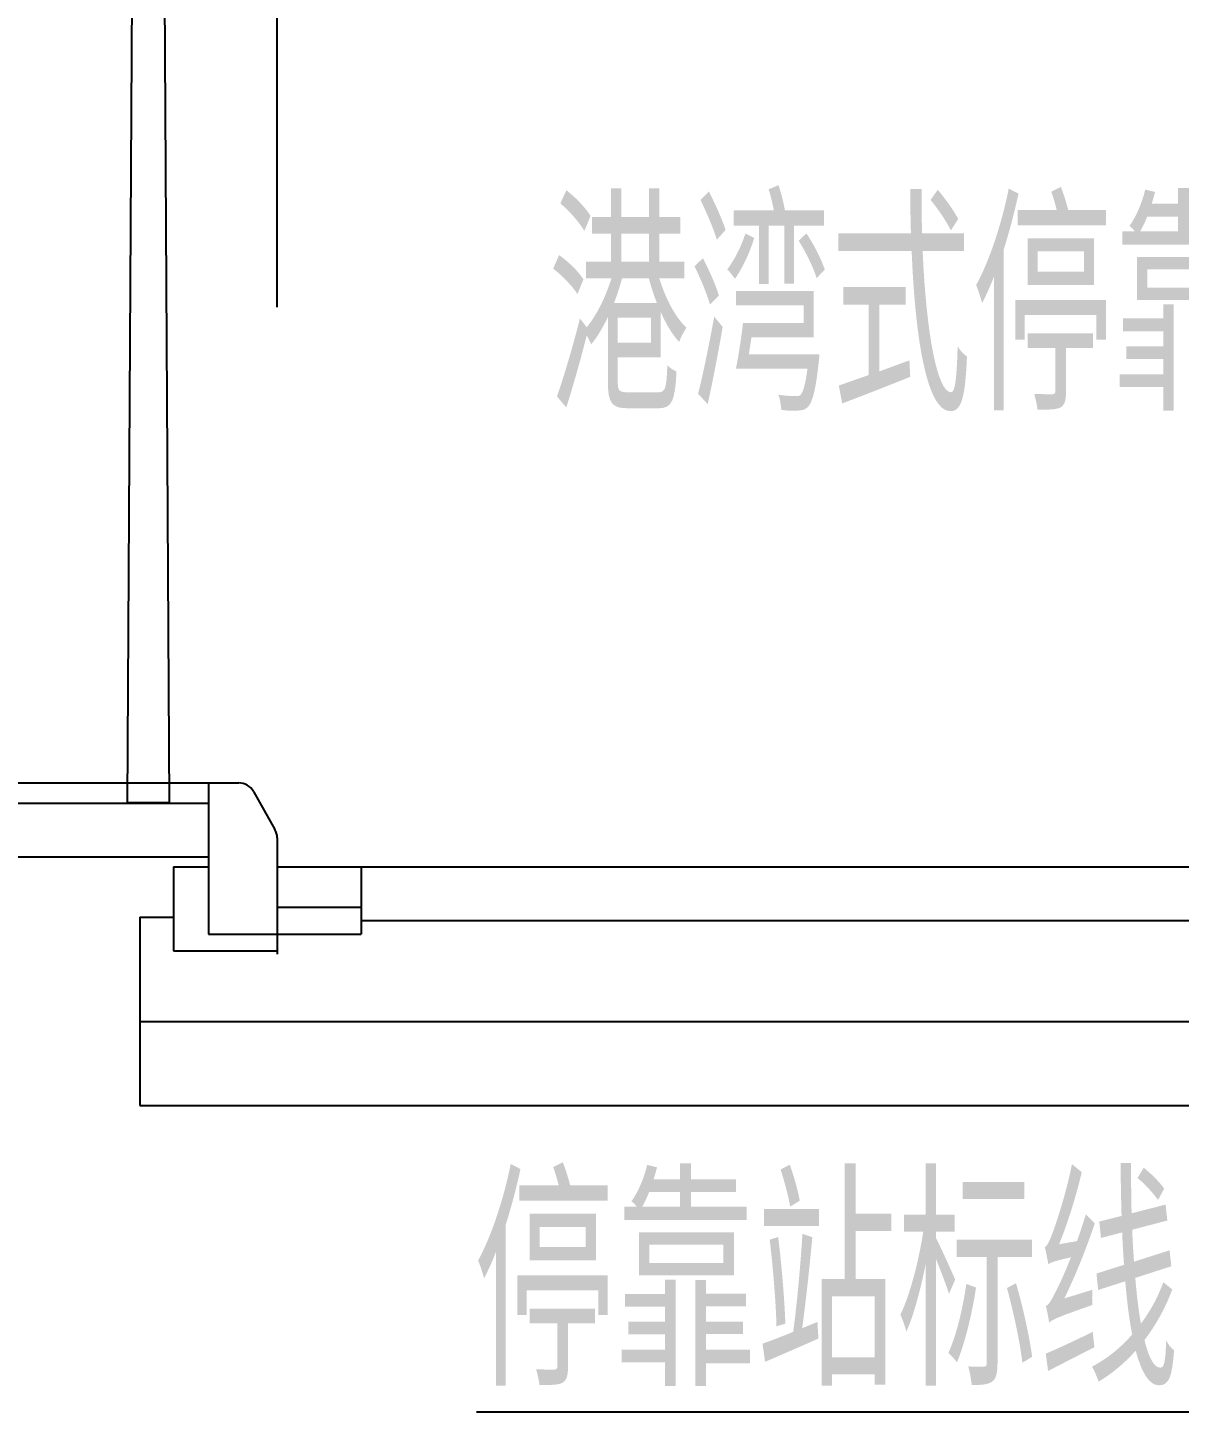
# Model space of a CAD drawing. Extents: x -941089 to 947074, y -2579987 to 8.
# Drawn here: x 2089.61 to 2106.74, y -219.49 to -198.88 of the extents above; entities that cross this region are included whole.
import ezdxf

# ---------------------------------------------------------------- set-up
doc = ezdxf.new("R2010")
doc.units = 0
doc.header["$LTSCALE"] = 5
doc.header["$PDMODE"] = 32
doc.header["$PDSIZE"] = 0.3
doc.layers.get('0').update_dxf_attribs({"linetype": 'CONTINUOUS'})
doc.layers.get('Defpoints').update_dxf_attribs({"linetype": 'CONTINUOUS'})
for name, color, linetype in [('尺寸', 2, 'CONTINUOUS'), ('尺寸标注', 7, 'CONTINUOUS'), ('文字', 7, 'CONTINUOUS'), ('灯杆', 4, 'CONTINUOUS')]:
    doc.layers.add(name, color=color, linetype=linetype)
doc.layers.add('标注', color=4, linetype='CONTINUOUS', lineweight=15)
doc.styles.get("Standard").update_dxf_attribs({"font": 'simplex1.shx', "width": 0.7, "bigfont": 'hztxt.shx'})
doc.dimstyles.new('比例1：200', dxfattribs={"dimtxt": 3, "dimasz": 2, "dimexe": 1, "dimexo": 1, "dimgap": 0.5, "dimtad": 1, "dimlfac": 20, "dimzin": 13, "dimdsep": 46, "dimtxsty": 'Standard', "dimcen": -0.09, "dimclrd": 256, "dimclre": 256, "dimclrt": 4, "dimaunit": 1, "dimadec": 0, "dimazin": 0, "dimtfac": 0.0005, "dimtix": 1, "dimtmove": 2, "dimatfit": 3, "dimfxl": 0, "dimtolj": 1, "dimtzin": 13, "dimarcsym": 0})

# ---------------------------------------------------------------- blocks, each defined once
blk = doc.blocks.new('高路灯')
at = {"layer": '灯杆'}
for p, q in [((-0.152, 28.91), (-0.314, 0)), ((0.314, 0), (0.152, 28.91)), ((-0.314, 0), (0.314, 0))]:
    blk.add_line(p, q, dxfattribs=at)
blk = doc.blocks.new('*D71')
at = {"layer": 'Defpoints', "color": 0}
for p in [(2113.32, -197.043), (2093.32, -211.372), (2113.32, -211.372)]:
    blk.add_point(p, dxfattribs=at)
at = {"layer": '标注', "lineweight": -2}
for p, q in [((2093.32, -203.043), (2093.32, -196.043)), ((2113.32, -203.043), (2113.32, -196.043)), ((2095.32, -197.043), (2111.32, -197.043))]:
    blk.add_line(p, q, dxfattribs=at)
at = {"layer": '标注'}
for points in [[(2095.32, -196.71), (2095.32, -197.377), (2093.32, -197.043)], [(2111.32, -196.71), (2111.32, -197.377), (2113.32, -197.043)]]:
    blk.add_solid(points, dxfattribs=at)
at = {"layer": '标注', "color": 4, "insert": (2103.32, -195.043), "char_height": 3, "attachment_point": 5}
blk.add_mtext('\\A1;50+350', dxfattribs=at)

msp = doc.modelspace()

# ---------------------------------------------------------------- linework, layer by layer
for p, q in [((2067.07019, -210.12218), (2092.29741, -210.12218)), ((2092.29741, -210.12218), (2092.29741, -212.37218)), ((2092.29741, -210.12218), (2092.74891, -210.12218)), ((2092.96633, -210.24877), (2093.28761, -210.81478)), ((2067.67019, -210.42218), (2092.29741, -210.42218)), ((2093.32019, -210.93819), (2093.32019, -212.62218)), ((2067.67019, -211.22218), (2092.29741, -211.22218)), ((2091.77838, -211.37218), (2091.77838, -212.62218)), ((2091.77838, -211.37218), (2092.29741, -211.37218)), ((2093.32019, -211.37218), (2129.57019, -211.37218)), ((2093.32019, -211.37218), (2093.32019, -212.62218)), ((2093.32019, -211.37218), (2093.32019, -212.67218)), ((2094.57019, -211.37218), (2094.57019, -211.97218)), ((2094.57019, -211.77218), (2094.57019, -212.37218)), ((2093.32019, -211.97218), (2094.57019, -211.97218)), ((2091.27838, -212.12218), (2091.27838, -213.67218)), ((2091.27838, -212.12218), (2091.27838, -213.67218)), ((2091.27838, -212.12218), (2091.77838, -212.12218)), ((2094.57019, -212.17218), (2131.23096, -212.17218)), ((2092.29741, -212.37218), (2093.32019, -212.37218)), ((2093.32019, -212.37218), (2094.57019, -212.37218)), ((2093.32408, -212.40194), (2093.32408, -212.40194)), ((2091.77838, -212.62218), (2093.32019, -212.62218)), ((2091.27838, -213.67218), (2131.23096, -213.67218)), ((2091.27838, -213.67218), (2091.27838, -214.92218)), ((2091.27838, -214.92218), (2131.23096, -214.92218))]:
    msp.add_line(p, q)
at = {"linetype": 'Continuous'}
for p, q in [((2093.32019, -211.97218), (2093.32019, -211.97218)), ((2093.32019, -212.47218), (2093.32019, -212.47218))]:
    msp.add_line(p, q, dxfattribs=at)
for centre, start, end in [((2092.74891, -210.37218), 29.579962, 90), ((2093.07019, -210.93819), 0, 29.579962)]:
    msp.add_arc(centre, 0.25, start, end)
at = {"layer": '尺寸', "linetype": 'Continuous'}
msp.add_line((2107.36976, -219.48891), (2096.28492, -219.48891), dxfattribs=at)

# ---------------------------------------------------------------- block references
at = {"layer": '尺寸标注'}
msp.add_blockref('高路灯', (2091.40465, -210.4136), dxfattribs=at)

# ---------------------------------------------------------------- texts
at = {"layer": '文字', "width": 0.7}
for s, p in [('港湾式停靠站', (2097.353, -204.58332)), ('停靠站标线', (2096.24299, -219.09776))]:
    msp.add_text(s, height=3, dxfattribs=at).set_placement(p)

# ---------------------------------------------------------------- dimensions: what is measured, and where the dimension line sits
at = {"layer": '标注'}
dim = msp.add_linear_dim(base=(2113.32019, -197.04332), p1=(2093.32019, -211.37218), p2=(2113.32019, -211.37218), text='50+350', dimstyle='比例1：200', dxfattribs=at)
dim.commit()
dim.dimension.update_dxf_attribs({"geometry": '*D71', "text_midpoint": (2103.32019, -195.04332)})

doc.saveas('drawing.dxf')
